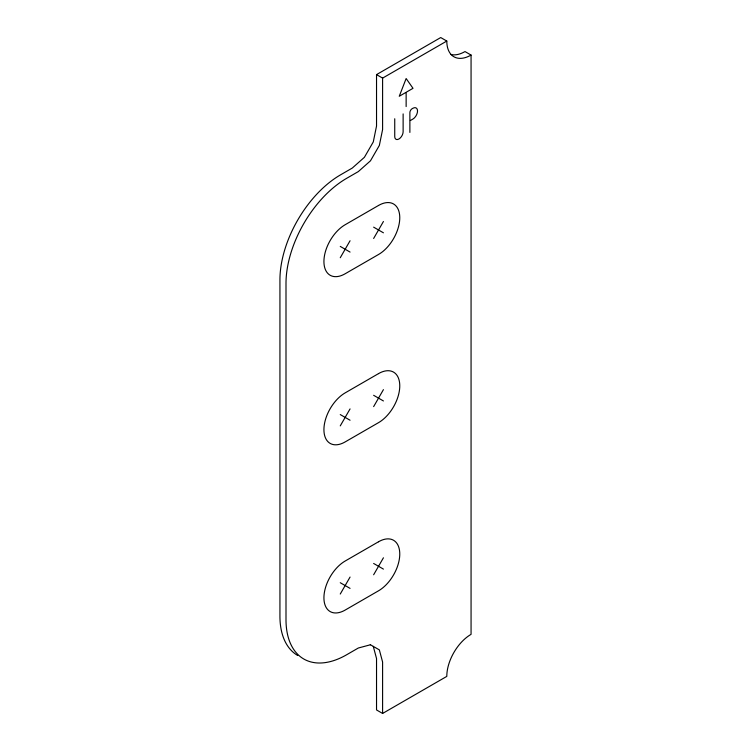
<?xml version="1.0" encoding="UTF-8"?>
<svg xmlns="http://www.w3.org/2000/svg" width="751" height="751" viewBox="0 0 751 751"><rect width="100%" height="100%" fill="white"/><g stroke="black" fill="none" stroke-linecap="round" stroke-linejoin="round"><path stroke-width="1.13" d="M340.259 257.734L350.06 240.761M373.632 238.471L383.432 221.489M340.259 425.883L350.06 408.91M373.632 406.62L383.432 389.638M340.259 594.041L350.06 577.059M373.632 574.768L383.432 557.796M297.706 655.482A85.811 49.538 -60 0 1 279.935 616.205L279.935 279.898A85.811 49.538 -60 0 1 340.607 174.805L352.257 168.074L364.395 157.316L373.285 141.93L376.533 126.037L376.533 74.612L440.724 37.55L446.798 41.052A34.321 19.817 -60 0 0 471.065 55.067L471.065 634.351A34.321 19.817 -60 0 0 446.798 676.388L382.597 713.45L376.533 709.948L376.533 658.524L373.285 646.386M376.533 74.612L382.597 78.113L446.798 41.052M405.653 92.57L399.26 96.259L406.141 78.536L413.012 88.318L406.141 92.289L406.141 106.567M410.356 120.535L412.862 119.09A6.618 3.821 -60 0 0 417.537 110.988A6.618 3.821 -60 0 0 412.862 108.285L412.149 108.698A3.22 1.859 -60 0 0 409.877 112.641L409.877 132.429M370.468 644.762L358.33 648.01L346.68 654.741A85.811 49.538 -60 0 1 286 619.706L286 283.399A85.811 49.538 -60 0 1 346.68 178.306L358.33 171.585L370.468 160.817L379.349 145.431L382.597 129.538L382.597 78.113M471.065 55.067L465 51.566A34.321 19.817 -60 0 1 450.947 54.504M373.632 227.149L383.432 232.81M340.259 246.412L350.06 252.073M373.632 395.298L383.432 400.959M340.259 414.571L350.06 420.231M373.632 563.457L383.432 569.108M340.259 582.72L350.06 588.38M370.318 644.677L379.349 649.887L382.597 662.025L382.597 713.45M403.127 113.908L403.127 131.725A5.933 3.426 -60 0 1 398.931 138.991A5.933 3.426 -60 0 1 394.735 136.569L394.735 118.752M378.532 205.455L345.16 224.727A30.031 17.339 -60 0 0 323.925 261.508A30.031 17.339 -60 0 0 345.16 273.768L378.532 254.505A30.031 17.339 -60 0 0 399.767 217.715A30.031 17.339 -60 0 0 378.532 205.455M378.532 373.604L345.16 392.876A30.031 17.339 -60 0 0 323.925 429.656A30.031 17.339 -60 0 0 345.16 441.917L378.532 422.653A30.031 17.339 -60 0 0 399.767 385.873A30.031 17.339 -60 0 0 378.532 373.604M378.532 541.762L345.16 561.025A30.031 17.339 -60 0 0 323.925 597.805A30.031 17.339 -60 0 0 345.16 610.075L378.532 590.802A30.031 17.339 -60 0 0 399.767 554.022A30.031 17.339 -60 0 0 378.532 541.762"/></g></svg>
